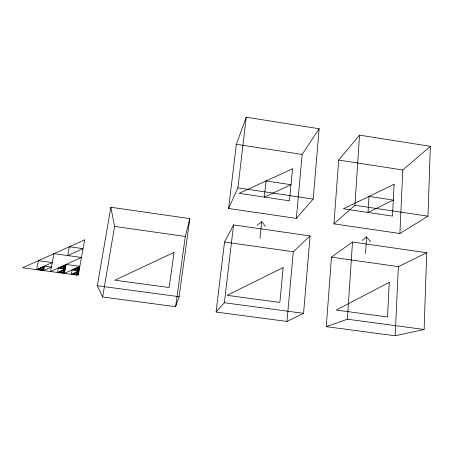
<?xml version="1.0" encoding="UTF-8"?>
<svg xmlns="http://www.w3.org/2000/svg" width="453" height="453" viewBox="0 0 453 453"><rect width="100%" height="100%" fill="white"/><g stroke="black" fill="none" stroke-linecap="round" stroke-linejoin="round"><path stroke-width="0.68" d="M424.116 329.478L426.726 252.734L352.491 242.044L331.46 257.145L326.279 326.647L395.197 335.781L424.116 329.478L347.394 319.212L326.279 326.647M427.972 216.16L430.35 146.33L359.546 135.136L338.697 160.079L333.94 223.873L399.886 233.505L427.972 216.16L354.914 205.288L333.94 223.873M395.197 335.781L398.368 266.624L426.726 252.734M399.886 233.505L402.802 169.977L430.35 146.33M365.565 253.521L366.562 236.919L362.168 240.447M347.394 319.212L352.491 242.044M354.914 205.288L359.546 135.136M303.555 313.34L310.09 235.939L233.544 224.92L224.535 242.004L216.07 312.043L286.964 321.437L303.555 313.34L224.371 302.746L216.07 312.043M313.199 199.077L319.139 128.748L246.234 117.219L236.341 144.275L228.584 208.493L296.341 218.386L313.199 199.077L237.91 187.87L228.584 208.493M286.964 321.437L293.306 251.743L310.09 235.939M296.341 218.386L302.162 154.433L319.139 128.748M259.965 238.448L261.738 221.727L257.032 225.271M224.371 302.746L233.544 224.92M237.91 187.87L246.234 117.219M179.111 296.687L189.813 218.623L110.843 207.248L97.333 285.741L102.65 297.015L175.617 306.687L179.111 296.687L97.333 285.741M175.617 306.687L185.305 236.449L189.813 218.623M102.65 297.015L114.586 226.432L110.843 207.248M114.586 226.432L185.305 236.449M224.535 242.004L293.306 251.743M331.46 257.145L398.368 266.624M236.341 144.275L302.162 154.433M338.697 160.079L402.802 169.977M366.562 236.919L370.458 241.647M261.738 221.727L265.554 226.5M389.235 282.378L387.525 316.97L336.222 310.05L389.235 282.378M394.076 184.309L392.508 216.087L343.402 208.81L394.076 184.309M368.997 196.438L368.034 212.457L393.3 200.09L368.997 196.438M283.165 267.587L279.863 302.451L227.095 295.339L283.165 267.587M292.513 168.833L289.484 200.821L239.037 193.346L292.513 168.833M266.047 180.968L264.342 197.095L291.007 184.716L266.047 180.968M174.099 252.389L169.116 287.519L114.824 280.203L174.099 252.389M76.693 273.912L76.489 275.033L78.414 274.144L76.693 273.912M77.095 271.67L76.897 272.791L78.822 271.902L77.095 271.67M77.503 269.439L77.299 270.554L79.224 269.671L77.503 269.439M77.91 267.208L77.706 268.323L79.626 267.44L77.91 267.208M84.609 239.909L78.21 275.265L22.65 267.774L84.609 239.909M73.239 273.442L73.035 274.569L74.966 273.68L73.239 273.442M74.06 268.969L73.856 270.09L75.781 269.201L74.06 268.969M75.17 272.559L74.762 274.801L78.618 273.023L75.17 272.559M75.985 268.085L75.577 270.322L79.428 268.555L75.985 268.085M72.135 269.852L71.308 274.331L79.02 270.786L72.135 269.852M61.353 270.69L60.934 272.933L64.813 271.16L61.353 270.69M62.197 266.217L61.778 268.453L65.651 266.687L62.197 266.217M62.876 272.043L62.661 273.17L64.603 272.281L62.876 272.043M63.295 269.807L63.086 270.922L65.022 270.039L63.295 269.807M63.714 267.57L63.505 268.686L65.442 267.802L63.714 267.57M64.133 265.333L63.924 266.449L65.855 265.571L64.133 265.333M66.064 264.456L64.394 273.402L79.83 266.324L66.064 264.456M69.371 246.76L67.724 255.577L83.029 248.652L69.371 246.76M58.318 267.983L57.469 272.468L65.232 268.918L58.318 267.983M59.411 271.579L59.201 272.7L61.144 271.811L59.411 271.579M60.26 267.1L60.045 268.216L61.987 267.332L60.26 267.1M53.969 253.691L50.526 271.534L81.432 257.457L53.969 253.691M42.055 269.235L41.835 270.362L43.799 269.473L42.055 269.235M42.497 266.993L42.276 268.114L44.235 267.225L42.497 266.993M44.456 266.104L43.579 270.594L51.393 267.044L44.456 266.104M38.579 268.765L38.358 269.892L40.317 269.003L38.579 268.765M40.538 267.876L40.096 270.124L44.015 268.346L40.538 267.876M38.397 260.69L36.614 269.654L52.254 262.576L38.397 260.69"/></g></svg>
